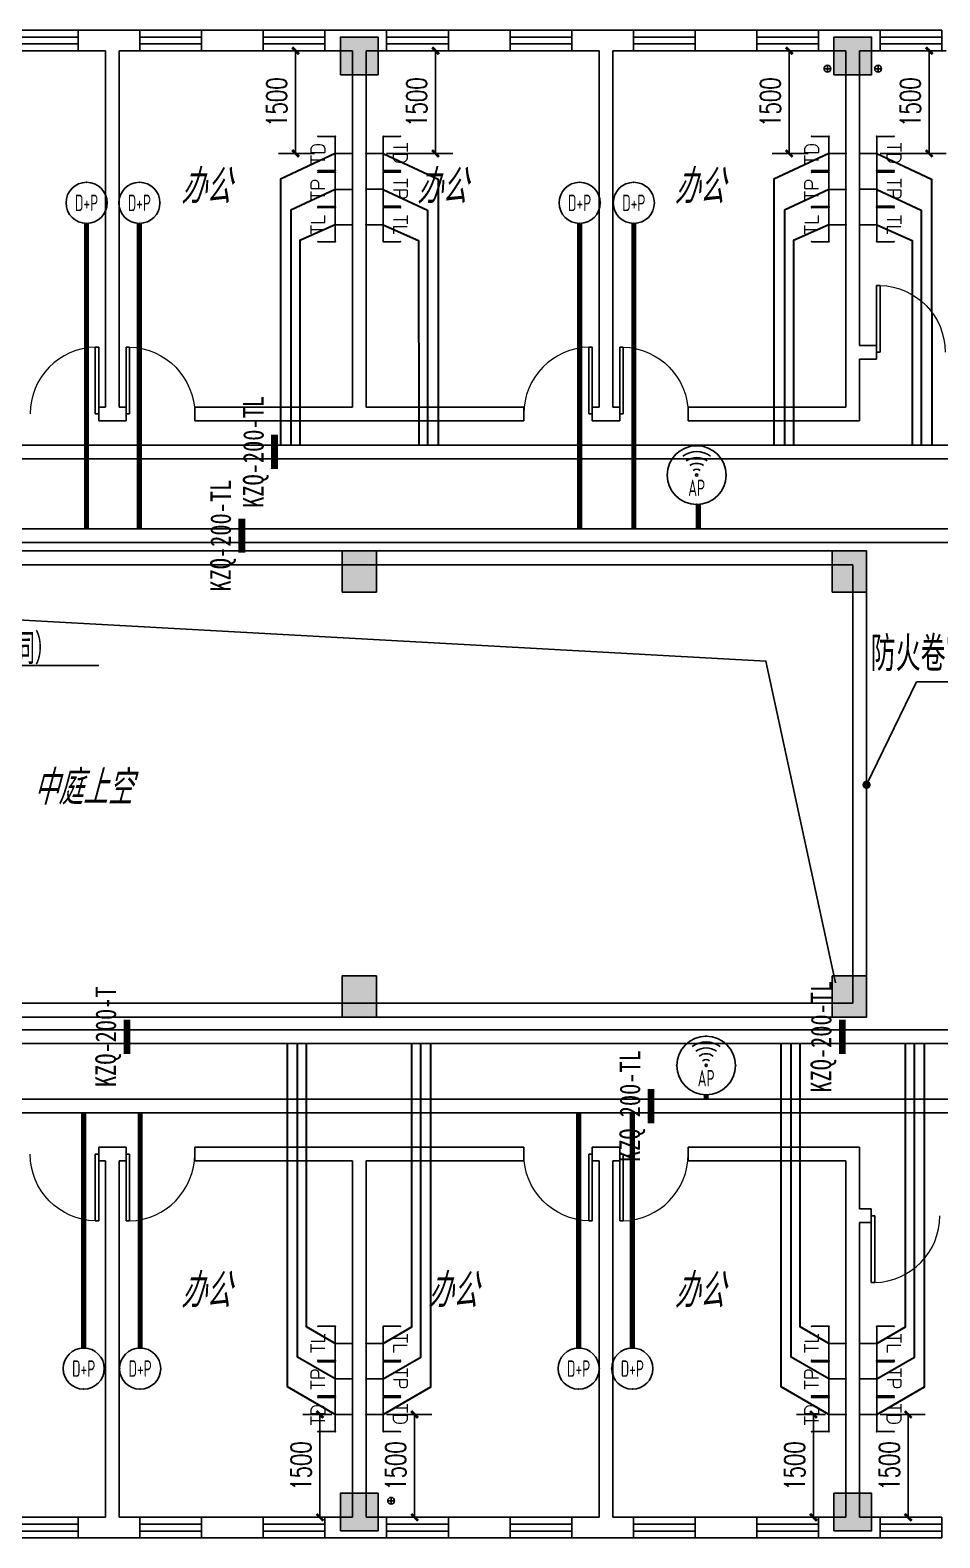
# Model space of a CAD drawing. Extents: x 1398449 to 2142961, y 256969 to 1032940.
# Drawn here: x 1602691 to 1615961, y 708669 to 730669 of the extents above; entities that cross this region are included whole.
import ezdxf
from ezdxf.enums import TextEntityAlignment as Align

# ---------------------------------------------------------------- set-up
doc = ezdxf.new("R2010")
doc.units = 0
doc.header["$LTSCALE"] = 1500
doc.header["$PDSIZE"] = 50
for name, color, linetype in [('1-建筑底图', 8, 'Continuous'), ('CABLETRAY_PDS', 6, 'Continuous'), ('EQUIP-通讯', 3, 'Continuous'), ('TEL_DIM', 3, 'Continuous'), ('WIRE-综合布线', 5, 'Continuous'), ('光纤点位', 3, 'Continuous'), ('内网桥架', 1, 'Continuous'), ('抗震支吊架', 2, 'Continuous'), ('排水', 153, 'Continuous'), ('电-标注', 1, 'Continuous'), ('红机电话', 3, 'Continuous'), ('蓝机电话', 3, 'Continuous')]:
    doc.layers.add(name, color=color, linetype=linetype)
doc.layers.add('内网线路', color=1, linetype='Continuous', lineweight=30)
doc.styles.add('_TCH_DIM', font='SIMPLEX', dxfattribs={"bigfont": 'GBCBIG'})
doc.styles.add('_TCH_DIM_T3', font='SIMPLEX', dxfattribs={"width": 0.705882, "bigfont": 'GBCBIG'})
doc.styles.add('_TEL_ATTDEF', font='GBENOR', dxfattribs={"width": 0.8, "height": 3, "bigfont": 'GBCBIG'})
doc.styles.add('_TEL_DIM', font='SIMPLEX', dxfattribs={"width": 0.8, "height": 3.5, "bigfont": 'HZTXT'})
doc.styles.add('JD', font='simplex.shx', dxfattribs={"width": 0.9, "bigfont": 'gbcbig.shx'})
doc.styles.add('kzcad', font='', dxfattribs={"width": 0.8})
doc.styles.get("Standard").update_dxf_attribs({"font": 'gbeitc.shx', "bigfont": 'gbcbig.shx'})
doc.styles.get('kzcad').set_extended_font_data('SimSun')
doc.linetypes.add('JIEDI', pattern='A,1.25,-0.25,0.25,-0.25,0.625,["/",Standard,S=0.6,R=0,X=0,Y=-0.3],0.625,-0.25,0.25,-0.25', length=4)
doc.dimstyles.new('_TCH_ARCH&&100', dxfattribs={"dimtxt": 297.5, "dimasz": 100, "dimexe": 250, "dimexo": 300, "dimgap": 126.25, "dimtad": 1, "dimdec": 0, "dimzin": 0, "dimdsep": 46, "dimtxsty": '_TCH_DIM_T3', "dimblk": 'ARCHTICK', "dimcen": 0.09, "dimclrt": 7, "dimazin": 2, "dimtfac": 1, "dimtdec": 0, "dimtix": 1, "dimtmove": 2, "dimatfit": 3, "dimfxl": 1, "dimtolj": 1, "dimtzin": 0, "dimarcsym": 0})

# ---------------------------------------------------------------- blocks, each defined once
blk = doc.blocks.new('ng')
at = {"layer": '排水'}
for p, q in [((345991, 781358), (346091, 781358)), ((346041, 781408), (346041, 781308))]:
    blk.add_line(p, q, dxfattribs=at)
blk.add_circle((346041, 781358), 50, dxfattribs=at)
blk = doc.blocks.new('雨水管222')
at = {"layer": '排水', "xscale": -1}
for p in [(891313, -458100), (884948, -478997)]:
    blk.add_blockref('ng', p, dxfattribs=at)
blk = doc.blocks.new('$TCHSYS$WIN2D')
for p, q in [((-0.5, 0.5), (0.5, 0.5)), ((-0.5, 0.5), (-0.5, -0.5)), ((0.5, 0.5), (0.5, -0.5)), ((0.5, 0.167), (-0.5, 0.167)), ((0.5, -0.167), (-0.5, -0.167)), ((-0.5, -0.5), (0.5, -0.5))]:
    blk.add_line(p, q)
blk = doc.blocks.new('$DorLib2D$00000001')
for p, q in [((0.45, 0.975), (0.5, 0.975)), ((0.45, 0), (0.45, 0.975)), ((0.5, 0), (0.5, 0.975)), ((0.5, 0), (0.45, 0))]:
    blk.add_line(p, q)
at = {"lineweight": 13}
blk.add_arc((0.475, 0), 0.975, 91.4693, 180, dxfattribs=at)
blk = doc.blocks.new('1-二层建筑底图')
at = {"layer": '1-建筑底图'}
h = blk.add_hatch(color=256, dxfattribs=at)
h.dxf.hatch_style = 1
h.paths.add_polyline_path([(1607216, 730019.3), (1607766, 730019.3), (1607766, 730569.3), (1607216, 730569.3)])
h = blk.add_hatch(color=256, dxfattribs=at)
h.dxf.hatch_style = 1
h.paths.add_polyline_path([(1614416, 730019.3), (1614966, 730019.3), (1614966, 730569.3), (1614416, 730569.3)])
h = blk.add_hatch(color=256, dxfattribs=at)
h.dxf.hatch_style = 1
h.paths.add_polyline_path([(1607241, 722469.3), (1607741, 722469.3), (1607741, 723069.3), (1607241, 723069.3)])
h = blk.add_hatch(color=256, dxfattribs=at)
h.dxf.hatch_style = 1
h.paths.add_polyline_path([(1614391, 722469.3), (1614891, 722469.3), (1614891, 723069.3), (1614391, 723069.3)])
h = blk.add_hatch(color=256, dxfattribs=at)
h.dxf.hatch_style = 1
h.paths.add_polyline_path([(1607241, 716269.3), (1607741, 716269.3), (1607741, 716869.3), (1607241, 716869.3)])
h = blk.add_hatch(color=256, dxfattribs=at)
h.dxf.hatch_style = 1
h.paths.add_polyline_path([(1614391, 716269.3), (1614891, 716269.3), (1614891, 716869.3), (1614391, 716869.3)])
h = blk.add_hatch(color=256, dxfattribs=at)
h.dxf.hatch_style = 1
h.paths.add_polyline_path([(1607216, 708769.3), (1607766, 708769.3), (1607766, 709319.3), (1607216, 709319.3)])
h = blk.add_hatch(color=256, dxfattribs=at)
h.dxf.hatch_style = 1
h.paths.add_polyline_path([(1614416, 708769.3), (1614966, 708769.3), (1614966, 709319.3), (1614416, 709319.3)])
for p, q in [((1603891, 730669.3), (1603391, 730669.3)), ((1603391, 730669.3), (1603391, 730369.3)), ((1604291, 730669.3), (1603891, 730669.3)), ((1604291, 730369.3), (1604291, 730669.3)), ((1606091, 730669.3), (1605191, 730669.3)), ((1605191, 730669.3), (1605191, 730369.3)), ((1606091, 730369.3), (1606091, 730669.3)), ((1607491, 730669.3), (1606991, 730669.3)), ((1606991, 730669.3), (1606991, 730369.3)), ((1607891, 730669.3), (1607491, 730669.3)), ((1607891, 730369.3), (1607891, 730669.3)), ((1609691, 730669.3), (1608791, 730669.3)), ((1608791, 730669.3), (1608791, 730369.3)), ((1609691, 730369.3), (1609691, 730669.3)), ((1611091, 730669.3), (1610591, 730669.3)), ((1610591, 730669.3), (1610591, 730369.3)), ((1611491, 730669.3), (1611091, 730669.3)), ((1611491, 730369.3), (1611491, 730669.3)), ((1613291, 730669.3), (1612391, 730669.3)), ((1612391, 730669.3), (1612391, 730369.3)), ((1613291, 730369.3), (1613291, 730669.3)), ((1614691, 730669.3), (1614191, 730669.3)), ((1614191, 730669.3), (1614191, 730369.3)), ((1615091, 730669.3), (1614691, 730669.3)), ((1615091, 730369.3), (1615091, 730669.3)), ((1603391, 730369.3), (1603791, 730369.3)), ((1603791, 725169.3), (1603791, 730369.3)), ((1603991, 725169.3), (1603991, 730369.3)), ((1603991, 730369.3), (1604291, 730369.3)), ((1605191, 730369.3), (1606091, 730369.3)), ((1606991, 730369.3), (1607391, 730369.3)), ((1607391, 725169.3), (1607391, 730369.3)), ((1607591, 725169.3), (1607591, 730369.3)), ((1607591, 730369.3), (1607891, 730369.3)), ((1608791, 730369.3), (1609691, 730369.3)), ((1610591, 730369.3), (1610991, 730369.3)), ((1610991, 725169.3), (1610991, 730369.3)), ((1611191, 730369.3), (1611491, 730369.3)), ((1611191, 725169.3), (1611191, 730369.3)), ((1612391, 730369.3), (1613291, 730369.3)), ((1614191, 730369.3), (1614591, 730369.3)), ((1614591, 725969.3), (1614591, 730369.3)), ((1614791, 730369.3), (1615091, 730369.3)), ((1614791, 726069.3), (1614791, 730369.3)), ((1615038.2, 726069.3), (1614791, 726069.3)), ((1615038.2, 725869.3), (1615038.2, 726069.3)), ((1614591, 725169.3), (1614591, 725969.3)), ((1614791, 724969.3), (1614791, 725869.3)), ((1614791, 725869.3), (1615038.2, 725869.3)), ((1603791, 725169.3), (1603691, 725169.3)), ((1603691, 725169.3), (1603691, 724969.3)), ((1604091, 725169.3), (1603991, 725169.3)), ((1604091, 724969.3), (1604091, 725169.3)), ((1607391, 725169.3), (1605091, 725169.3)), ((1605091, 725169.3), (1605091, 724969.3)), ((1609891, 725169.3), (1607591, 725169.3)), ((1609891, 724969.3), (1609891, 725169.3)), ((1610991, 725169.3), (1610891, 725169.3)), ((1610891, 725169.3), (1610891, 724969.3)), ((1611291, 725169.3), (1611191, 725169.3)), ((1611291, 724969.3), (1611291, 725169.3)), ((1614591, 725169.3), (1612291, 725169.3)), ((1612291, 725169.3), (1612291, 724969.3)), ((1603691, 724969.3), (1603891, 724969.3)), ((1603891, 724969.3), (1604091, 724969.3)), ((1605091, 724969.3), (1607491, 724969.3)), ((1607491, 724969.3), (1609891, 724969.3)), ((1610891, 724969.3), (1611091, 724969.3)), ((1611091, 724969.3), (1611291, 724969.3)), ((1612291, 724969.3), (1614791, 724969.3)), ((1614891.4, 719657.8), (1615620.8, 721159.6)), ((1615620.8, 721159.6), (1617771.5, 721159.6)), ((1603891, 714369.3), (1603691, 714369.3)), ((1603691, 714369.3), (1603691, 714169.3)), ((1604091, 714369.3), (1603891, 714369.3)), ((1604091, 714169.3), (1604091, 714369.3)), ((1607491, 714369.3), (1605091, 714369.3)), ((1605091, 714369.3), (1605091, 714169.3)), ((1609891, 714369.3), (1607491, 714369.3)), ((1609891, 714169.3), (1609891, 714369.3)), ((1611091, 714369.3), (1610891, 714369.3)), ((1610891, 714369.3), (1610891, 714169.3)), ((1611291, 714369.3), (1611091, 714369.3)), ((1611291, 714169.3), (1611291, 714369.3)), ((1614791, 714369.3), (1612291, 714369.3)), ((1612291, 714369.3), (1612291, 714169.3)), ((1614791, 714369.3), (1614791, 713469.3)), ((1603691, 714169.3), (1603791, 714169.3)), ((1603791, 714169.3), (1603791, 708969.3)), ((1603991, 714169.3), (1603991, 708969.3)), ((1603991, 714169.3), (1604091, 714169.3)), ((1605091, 714169.3), (1607391, 714169.3)), ((1607391, 714169.3), (1607391, 708969.3)), ((1607591, 714169.3), (1607591, 708969.3)), ((1607591, 714169.3), (1609891, 714169.3)), ((1610891, 714169.3), (1610991, 714169.3)), ((1610991, 714169.3), (1610991, 708969.3)), ((1611191, 714169.3), (1611291, 714169.3)), ((1611191, 714169.3), (1611191, 708969.3)), ((1612291, 714169.3), (1614591, 714169.3)), ((1614591, 714169.3), (1614591, 713369.3)), ((1614960.6, 713469.3), (1614791, 713469.3)), ((1614960.6, 713269.3), (1614960.6, 713469.3)), ((1614591, 713369.3), (1614591, 708969.3)), ((1614791, 713269.3), (1614960.6, 713269.3)), ((1614791, 713269.3), (1614791, 708969.3)), ((1603791, 708969.3), (1603391, 708969.3)), ((1603391, 708969.3), (1603391, 708669.3)), ((1604291, 708969.3), (1603991, 708969.3)), ((1604291, 708669.3), (1604291, 708969.3)), ((1606091, 708969.3), (1605191, 708969.3)), ((1605191, 708969.3), (1605191, 708669.3)), ((1606091, 708669.3), (1606091, 708969.3)), ((1607391, 708969.3), (1606991, 708969.3)), ((1606991, 708969.3), (1606991, 708669.3)), ((1607891, 708969.3), (1607591, 708969.3)), ((1607891, 708669.3), (1607891, 708969.3)), ((1609691, 708969.3), (1608791, 708969.3)), ((1608791, 708969.3), (1608791, 708669.3)), ((1609691, 708669.3), (1609691, 708969.3)), ((1610991, 708969.3), (1610591, 708969.3)), ((1610591, 708969.3), (1610591, 708669.3)), ((1611491, 708969.3), (1611191, 708969.3)), ((1611491, 708669.3), (1611491, 708969.3)), ((1613291, 708969.3), (1612391, 708969.3)), ((1612391, 708969.3), (1612391, 708669.3)), ((1613291, 708669.3), (1613291, 708969.3)), ((1614591, 708969.3), (1614191, 708969.3)), ((1614191, 708969.3), (1614191, 708669.3)), ((1615091, 708969.3), (1614791, 708969.3)), ((1615091, 708669.3), (1615091, 708969.3)), ((1603391, 708669.3), (1603891, 708669.3)), ((1603891, 708669.3), (1604291, 708669.3)), ((1605191, 708669.3), (1606091, 708669.3)), ((1606991, 708669.3), (1607491, 708669.3)), ((1607491, 708669.3), (1607891, 708669.3)), ((1608791, 708669.3), (1609691, 708669.3)), ((1610591, 708669.3), (1611091, 708669.3)), ((1611091, 708669.3), (1611491, 708669.3)), ((1612391, 708669.3), (1613291, 708669.3)), ((1614191, 708669.3), (1614691, 708669.3)), ((1614691, 708669.3), (1615091, 708669.3))]:
    blk.add_line(p, q, dxfattribs=at)
for points in [[(1607216, 730019.3), (1607766, 730019.3), (1607766, 730569.3), (1607216, 730569.3)], [(1614416, 730019.3), (1614966, 730019.3), (1614966, 730569.3), (1614416, 730569.3)], [(1607241, 722469.3), (1607741, 722469.3), (1607741, 723069.3), (1607241, 723069.3)], [(1614391, 722469.3), (1614891, 722469.3), (1614891, 723069.3), (1614391, 723069.3)], [(1614691, 722869.3), (1593041, 722869.3), (1593041, 716469.3), (1614691, 716469.3)], [(1607241, 716269.3), (1607741, 716269.3), (1607741, 716869.3), (1607241, 716869.3)], [(1614391, 716269.3), (1614891, 716269.3), (1614891, 716869.3), (1614391, 716869.3)], [(1607216, 708769.3), (1607766, 708769.3), (1607766, 709319.3), (1607216, 709319.3)], [(1614416, 708769.3), (1614966, 708769.3), (1614966, 709319.3), (1614416, 709319.3)]]:
    blk.add_lwpolyline(points, close=True, dxfattribs=at)
for points in [[(1614891, 723069.3), (1592841, 723069.3), (1592841, 716269.3), (1614891, 716269.3), (1614891, 723069.3)], [(1614441, 716769.3), (1613424.6, 721463.1), (1593341, 722569.3)]]:
    blk.add_lwpolyline(points, dxfattribs=at)
at = {"layer": '1-建筑底图', "const_width": 60}
blk.add_lwpolyline([(1614878.3, 719630.8, 1), (1614904.5, 719684.8, 1)], format="xyb", close=True, dxfattribs=at)
at = {"layer": '1-建筑底图', "rotation": 180}
for name, p, xscale, yscale, zscale in [('$TCHSYS$WIN2D', (1602941, 730519.3), 900, 300, 900), ('$TCHSYS$WIN2D', (1604741, 730519.3), 900, 300, 900), ('$TCHSYS$WIN2D', (1606541, 730519.3), 900, 300, 900), ('$TCHSYS$WIN2D', (1608341, 730519.3), 900, 300, 900), ('$TCHSYS$WIN2D', (1610141, 730519.3), 900, 300, 900), ('$TCHSYS$WIN2D', (1611941, 730519.3), 900, 300, 900), ('$TCHSYS$WIN2D', (1613741, 730519.3), 900, 300, 900), ('$TCHSYS$WIN2D', (1615541, 730519.3), 900, 300, 900), ('$DorLib2D$00000001', (1603191, 714269.3), -1000, 1000, -1000), ('$DorLib2D$00000001', (1604591, 714269.3), 1000, 1000, 1000), ('$DorLib2D$00000001', (1610391, 714269.3), -1000, 1000, -1000), ('$DorLib2D$00000001', (1611791, 714269.3), 1000, 1000, 1000), ('$DorLib2D$00000001', (1615460.6, 713369.3), 1000, 1000, 1000), ('$TCHSYS$WIN2D', (1602941, 708819.3), 900, 300, -900), ('$TCHSYS$WIN2D', (1604741, 708819.3), 900, 300, -900), ('$TCHSYS$WIN2D', (1606541, 708819.3), 900, 300, -900), ('$TCHSYS$WIN2D', (1608341, 708819.3), 900, 300, -900), ('$TCHSYS$WIN2D', (1610141, 708819.3), 900, 300, -900), ('$TCHSYS$WIN2D', (1611941, 708819.3), 900, 300, -900), ('$TCHSYS$WIN2D', (1613741, 708819.3), 900, 300, -900), ('$TCHSYS$WIN2D', (1615541, 708819.3), 900, 300, -900)]:
    blk.add_blockref(name, p, dxfattribs=dict(at, xscale=xscale, yscale=yscale, zscale=zscale))
at = {"layer": '1-建筑底图'}
for name, p in [('雨水管222', (1069049.3, 406849)), ('ng', (1269019.2, -51251.4))]:
    blk.add_blockref(name, p, dxfattribs=at)
at = {"layer": '1-建筑底图', "yscale": 1000}
for p, xscale, zscale in [((1615538.2, 725969.3), -1000, 1000), ((1603191, 725069.3), 1000, -1000), ((1604591, 725069.3), -1000, 1000), ((1610391, 725069.3), 1000, -1000), ((1611791, 725069.3), -1000, 1000)]:
    blk.add_blockref('$DorLib2D$00000001', p, dxfattribs=dict(at, xscale=xscale, zscale=zscale))
at = {"layer": '1-建筑底图'}
for s, p in [('办公', (1604888.8, 728138.1)), ('办公', (1608332, 728138.1)), ('办公', (1612088.8, 728138.1)), ('中庭上空', (1602734.6, 719368.5)), ('办公', (1604888.8, 712028.1)), ('办公', (1604888.8, 712028.1)), ('办公', (1604888.8, 712028.1)), ('办公', (1604888.8, 712028.1)), ('办公', (1608488.8, 712028.1)), ('办公', (1608488.8, 712028.1)), ('办公', (1612088.8, 712028.1)), ('办公', (1612088.8, 712028.1))]:
    blk.add_text(s, height=500, dxfattribs=at).set_placement(p)
at = {"layer": '1-建筑底图', "style": '_TCH_DIM'}
blk.add_text('防火卷帘（余同）', height=506.38, dxfattribs=at).set_placement((1614951.5, 721317.1))
blk = doc.blocks.new('$equip_U$00000091(win7-PC-hzk)')
for radius in [0.714, 0.0272]:
    blk.add_circle((0, 0), radius)
for radius in [0.571, 0.428, 0.285, 0.143]:
    blk.add_arc((0, 0), radius, 53.7049, 126.2951)
for p in [(0, 0.714), (-0.714, 0), (0.714, 0), (0, -0.714)]:
    blk.add_point(p)
at = {"color": 7, "style": '_TEL_DIM', "flags": 1}
for tag in ['A', 'REMARK']:
    blk.add_attdef(tag, text='', height=0.00002, dxfattribs=at).set_placement((0, 0), align=Align.MIDDLE_CENTER)
at = {"color": 7, "style": '_TEL_DIM', "width": 0.7}
blk.add_attdef('$TEXT$', text='', height=0.4, dxfattribs=at).set_placement((0, -0.31), align=Align.MIDDLE_CENTER)
blk = doc.blocks.new('$equip_U$00000080(win7-PC-hzk)')
blk.add_circle((0, 0.5), 0.5)
for p in [(0, 0.999), (-0.5, 0.5), (0.5, 0.5)]:
    blk.add_point(p)
at = {"color": 7, "style": '_TEL_DIM', "width": 0.7}
blk.add_attdef('$TEXT$', text='', height=0.4, dxfattribs=at).set_placement((0, 0.5), align=Align.MIDDLE_CENTER)
at = {"color": 7, "style": '_TEL_DIM', "flags": 1}
for tag in ['A', 'REMARK']:
    blk.add_attdef(tag, text='', height=0.00002, dxfattribs=at).set_placement((0, 0), align=Align.MIDDLE_CENTER)
blk = doc.blocks.new('$equip$00001867')
for p, q in [((-0.5, 0.499), (-0.5, 0.999)), ((0.5, 0.999), (0.5, 0.499)), ((0.5, 0.499), (-0.5, 0.499)), ((0, 0.5), (0, 0))]:
    blk.add_line(p, q)
for p in [(-0.5, 0.999), (0.5, 0.999), (-0.5, 0.499), (0.5, 0.499), (0, 0)]:
    blk.add_point(p)
at = {"color": 7, "style": '_TEL_DIM'}
blk.add_attdef('$TEXT$', text='', height=0.4, dxfattribs=at).set_placement((0, 0.999), align=Align.MIDDLE_CENTER)
at = {"color": 7, "style": '_TEL_DIM', "flags": 1}
blk.add_attdef('A', text='', height=0.00002, dxfattribs=at).set_placement((0, 0), align=Align.MIDDLE_CENTER)
blk = doc.blocks.new('$equip$00002670')
for p, q in [((-0.5, 0.499), (-0.5, 0.999)), ((0.5, 0.999), (0.5, 0.499)), ((0.5, 0.499), (-0.5, 0.499)), ((0, 0.5), (0, 0))]:
    blk.add_line(p, q)
for p in [(-0.5, 0.999), (0.5, 0.999), (-0.5, 0.499), (0.5, 0.499), (0, 0)]:
    blk.add_point(p)
at = {"color": 7, "style": '_TEL_DIM'}
blk.add_attdef('$TEXT$', text='', height=0.4, dxfattribs=at).set_placement((0, 0.999), align=Align.MIDDLE_CENTER)
at = {"color": 7, "style": '_TEL_DIM', "flags": 1}
blk.add_attdef('A', text='', height=0.000025, dxfattribs=at).set_placement((0, 0), align=Align.MIDDLE_CENTER)
blk = doc.blocks.new('_ArchTick')
at = {"color": 0, "linetype": 'ByBlock', "const_width": 0.4}
blk.add_lwpolyline([(-0.5, -0.5), (0.5, 0.5)], dxfattribs=at)
blk = doc.blocks.new('*D1210')
at = {"layer": 'Defpoints', "color": 0, "transparency": 16777216}
for p in [(1614791, 710469), (1615499, 710469), (1614791, 708969)]:
    blk.add_point(p, dxfattribs=at)
at = {"layer": 'TEL_DIM', "color": 0, "lineweight": -2, "transparency": 16777216}
for p, q in [((1615091, 710469), (1615749, 710469)), ((1615499, 708969), (1615499, 710469)), ((1615091, 708969), (1615749, 708969))]:
    blk.add_line(p, q, dxfattribs=at)
at = {"layer": 'TEL_DIM', "color": 0, "lineweight": -2, "transparency": 16777216, "xscale": 100, "yscale": 100, "zscale": 100}
for p, rotation in [((1615499, 710469), 90), ((1615499, 708969), 270)]:
    blk.add_blockref('_ArchTick', p, dxfattribs=dict(at, rotation=rotation))
at = {"layer": 'TEL_DIM', "color": 7, "transparency": 16777216, "insert": (1615224, 709719), "char_height": 297.5, "attachment_point": 5, "rotation": 90, "style": '_TCH_DIM_T3'}
blk.add_mtext('\\A1;1500', dxfattribs=at)
blk = doc.blocks.new('*D1211')
at = {"layer": 'Defpoints', "color": 0, "transparency": 16777216}
for p in [(1614118, 710469), (1614591, 710469), (1614591, 708969)]:
    blk.add_point(p, dxfattribs=at)
at = {"layer": 'TEL_DIM', "color": 0, "lineweight": -2, "transparency": 16777216}
for p, q in [((1614291, 710469), (1613868, 710469)), ((1614118, 708969), (1614118, 710469)), ((1614291, 708969), (1613868, 708969))]:
    blk.add_line(p, q, dxfattribs=at)
at = {"layer": 'TEL_DIM', "color": 0, "lineweight": -2, "transparency": 16777216, "xscale": 100, "yscale": 100, "zscale": 100}
for p, rotation in [((1614118, 710469), 90), ((1614118, 708969), 270)]:
    blk.add_blockref('_ArchTick', p, dxfattribs=dict(at, rotation=rotation))
at = {"layer": 'TEL_DIM', "color": 7, "transparency": 16777216, "insert": (1613843, 709719), "char_height": 297.5, "attachment_point": 5, "rotation": 90, "style": '_TCH_DIM_T3'}
blk.add_mtext('\\A1;1500', dxfattribs=at)
blk = doc.blocks.new('*D1212')
at = {"layer": 'Defpoints', "color": 0, "transparency": 16777216}
for p in [(1607591, 710469), (1608299, 710469), (1607591, 708969)]:
    blk.add_point(p, dxfattribs=at)
at = {"layer": 'TEL_DIM', "color": 0, "lineweight": -2, "transparency": 16777216}
for p, q in [((1607891, 710469), (1608549, 710469)), ((1608299, 708969), (1608299, 710469)), ((1607891, 708969), (1608549, 708969))]:
    blk.add_line(p, q, dxfattribs=at)
at = {"layer": 'TEL_DIM', "color": 0, "lineweight": -2, "transparency": 16777216, "xscale": 100, "yscale": 100, "zscale": 100}
for p, rotation in [((1608299, 710469), 90), ((1608299, 708969), 270)]:
    blk.add_blockref('_ArchTick', p, dxfattribs=dict(at, rotation=rotation))
at = {"layer": 'TEL_DIM', "color": 7, "transparency": 16777216, "insert": (1608024, 709719), "char_height": 297.5, "attachment_point": 5, "rotation": 90, "style": '_TCH_DIM_T3'}
blk.add_mtext('\\A1;1500', dxfattribs=at)
blk = doc.blocks.new('*D1213')
at = {"layer": 'Defpoints', "color": 0, "transparency": 16777216}
for p in [(1606918, 710469), (1607391, 710469), (1607391, 708969)]:
    blk.add_point(p, dxfattribs=at)
at = {"layer": 'TEL_DIM', "color": 0, "lineweight": -2, "transparency": 16777216}
for p, q in [((1607091, 710469), (1606668, 710469)), ((1606918, 708969), (1606918, 710469)), ((1607091, 708969), (1606668, 708969))]:
    blk.add_line(p, q, dxfattribs=at)
at = {"layer": 'TEL_DIM', "color": 0, "lineweight": -2, "transparency": 16777216, "xscale": 100, "yscale": 100, "zscale": 100}
for p, rotation in [((1606918, 710469), 90), ((1606918, 708969), 270)]:
    blk.add_blockref('_ArchTick', p, dxfattribs=dict(at, rotation=rotation))
at = {"layer": 'TEL_DIM', "color": 7, "transparency": 16777216, "insert": (1606643, 709719), "char_height": 297.5, "attachment_point": 5, "rotation": 90, "style": '_TCH_DIM_T3'}
blk.add_mtext('\\A1;1500', dxfattribs=at)
blk = doc.blocks.new('*D1225')
at = {"layer": 'Defpoints', "color": 0, "transparency": 16777216}
for p in [(1614791, 730369), (1615805, 730369), (1614791, 728869)]:
    blk.add_point(p, dxfattribs=at)
at = {"layer": 'TEL_DIM', "color": 0, "lineweight": -2, "transparency": 16777216}
for p, q in [((1615091, 730369), (1616055, 730369)), ((1615805, 728869), (1615805, 730369)), ((1615091, 728869), (1616055, 728869))]:
    blk.add_line(p, q, dxfattribs=at)
at = {"layer": 'TEL_DIM', "color": 0, "lineweight": -2, "transparency": 16777216, "xscale": 100, "yscale": 100, "zscale": 100}
for p, rotation in [((1615805, 730369), 90), ((1615805, 728869), 270)]:
    blk.add_blockref('_ArchTick', p, dxfattribs=dict(at, rotation=rotation))
at = {"layer": 'TEL_DIM', "color": 7, "transparency": 16777216, "insert": (1615530, 729619), "char_height": 297.5, "attachment_point": 5, "rotation": 90, "style": '_TCH_DIM_T3'}
blk.add_mtext('\\A1;1500', dxfattribs=at)
blk = doc.blocks.new('*D1226')
at = {"layer": 'Defpoints', "color": 0, "transparency": 16777216}
for p in [(1607591, 730369), (1608605, 730369), (1607591, 728869)]:
    blk.add_point(p, dxfattribs=at)
at = {"layer": 'TEL_DIM', "color": 0, "lineweight": -2, "transparency": 16777216}
for p, q in [((1607891, 730369), (1608855, 730369)), ((1608605, 728869), (1608605, 730369)), ((1607891, 728869), (1608855, 728869))]:
    blk.add_line(p, q, dxfattribs=at)
at = {"layer": 'TEL_DIM', "color": 0, "lineweight": -2, "transparency": 16777216, "xscale": 100, "yscale": 100, "zscale": 100}
for p, rotation in [((1608605, 730369), 90), ((1608605, 728869), 270)]:
    blk.add_blockref('_ArchTick', p, dxfattribs=dict(at, rotation=rotation))
at = {"layer": 'TEL_DIM', "color": 7, "transparency": 16777216, "insert": (1608330, 729619), "char_height": 297.5, "attachment_point": 5, "rotation": 90, "style": '_TCH_DIM_T3'}
blk.add_mtext('\\A1;1500', dxfattribs=at)
blk = doc.blocks.new('*D1231')
at = {"layer": 'Defpoints', "color": 0, "transparency": 16777216}
for p in [(1613763, 730369), (1614341, 730369), (1614341, 728869)]:
    blk.add_point(p, dxfattribs=at)
at = {"layer": 'TEL_DIM', "color": 0, "lineweight": -2, "transparency": 16777216}
for p, q in [((1614041, 730369), (1613513, 730369)), ((1613763, 728869), (1613763, 730369)), ((1614041, 728869), (1613513, 728869))]:
    blk.add_line(p, q, dxfattribs=at)
at = {"layer": 'TEL_DIM', "color": 0, "lineweight": -2, "transparency": 16777216, "xscale": 100, "yscale": 100, "zscale": 100}
for p, rotation in [((1613763, 730369), 90), ((1613763, 728869), 270)]:
    blk.add_blockref('_ArchTick', p, dxfattribs=dict(at, rotation=rotation))
at = {"layer": 'TEL_DIM', "color": 7, "transparency": 16777216, "insert": (1613488, 729619), "char_height": 297.5, "attachment_point": 5, "rotation": 90, "style": '_TCH_DIM_T3'}
blk.add_mtext('\\A1;1500', dxfattribs=at)
blk = doc.blocks.new('*D1232')
at = {"layer": 'Defpoints', "color": 0, "transparency": 16777216}
for p in [(1606563, 730369), (1607141, 730369), (1607141, 728869)]:
    blk.add_point(p, dxfattribs=at)
at = {"layer": 'TEL_DIM', "color": 0, "lineweight": -2, "transparency": 16777216}
for p, q in [((1606841, 730369), (1606313, 730369)), ((1606563, 728869), (1606563, 730369)), ((1606841, 728869), (1606313, 728869))]:
    blk.add_line(p, q, dxfattribs=at)
at = {"layer": 'TEL_DIM', "color": 0, "lineweight": -2, "transparency": 16777216, "xscale": 100, "yscale": 100, "zscale": 100}
for p, rotation in [((1606563, 730369), 90), ((1606563, 728869), 270)]:
    blk.add_blockref('_ArchTick', p, dxfattribs=dict(at, rotation=rotation))
at = {"layer": 'TEL_DIM', "color": 7, "transparency": 16777216, "insert": (1606288, 729619), "char_height": 297.5, "attachment_point": 5, "rotation": 90, "style": '_TCH_DIM_T3'}
blk.add_mtext('\\A1;1500', dxfattribs=at)

msp = doc.modelspace()

# ---------------------------------------------------------------- linework, layer by layer
at = {"layer": 'CABLETRAY_PDS'}
for p, q in [((1592941, 723392.6), (1641149.5, 723392.6)), ((1641149.5, 723192.6), (1592941, 723192.6)), ((1592941, 715069.3), (1623760.3, 715069.3)), ((1623760.3, 714869.3), (1592941, 714869.3))]:
    msp.add_line(p, q, dxfattribs=at)
at = {"layer": 'WIRE-综合布线', "linetype": 'Continuous', "const_width": 75}
for points in [[(1603514.1, 723392.6), (1603514.1, 727849.6)], [(1604284.4, 723392.6), (1604284.4, 727849.6)], [(1610706.3, 723392.6), (1610706.3, 727849.6)], [(1611497, 723392.6), (1611497, 727849.6)], [(1612436.8, 723392.6), (1612436.8, 723749.2)], [(1612551.7, 715069.3), (1612551.7, 715134.2)], [(1603472.1, 711439), (1603472.1, 714869.3)], [(1604295.5, 711439), (1604295.5, 714869.3)], [(1610692, 711439), (1610692, 714869.3)], [(1611475.6, 711439), (1611475.6, 714869.3)]]:
    msp.add_lwpolyline(points, dxfattribs=at)
at = {"layer": '内网桥架'}
for p, q in [((1593710.1, 724614.8), (1640797.9, 724614.8)), ((1640797.9, 724414.8), (1593710.1, 724414.8)), ((1591909.1, 716081), (1625572.1, 716081)), ((1625572.1, 715881), (1591909.1, 715881))]:
    msp.add_line(p, q, dxfattribs=at)
at = {"layer": '内网线路'}
for points in [[(1607141.5, 728869.3), (1606341.4, 728495.2), (1606341.4, 724614.8)], [(1607840.2, 728869.3), (1608640.5, 728495.6), (1608642.4, 724615.2)], [(1614341.5, 728869.3), (1613541.4, 728495.2), (1613541.4, 724614.8)], [(1615040.2, 728869.3), (1615840.5, 728495.6), (1615842.4, 724615.2)], [(1607141.5, 728345.6), (1606494.4, 728041.7), (1606494.4, 724614.8)], [(1607840.5, 728345.6), (1608487.7, 728042.1), (1608489.4, 724615.1)], [(1614341.5, 728345.6), (1613694.4, 728041.7), (1613694.4, 724614.8)], [(1615040.5, 728345.6), (1615687.7, 728042.1), (1615689.4, 724615.1)], [(1607141.5, 727831), (1606625.5, 727598.8), (1606625.5, 724614.8)], [(1607840.7, 727831), (1608356.9, 727599), (1608358.3, 724615)], [(1614341.5, 727831), (1613825.5, 727598.8), (1613825.5, 724614.8)], [(1615040.7, 727831), (1615556.9, 727599), (1615558.3, 724615)], [(1607141.5, 710469.3), (1606444.9, 710873.7), (1606444.9, 715881)], [(1607141.5, 710989.3), (1606592.6, 711303.6), (1606592.6, 715881)], [(1607141.5, 711507.6), (1606723.6, 711750.7), (1606723.6, 715881)], [(1607840.5, 711507.6), (1608258.4, 711750.7), (1608258.4, 715881)], [(1607840.5, 710989.3), (1608389.4, 711303.6), (1608389.4, 715881)], [(1607840.5, 710469.3), (1608537, 710873.7), (1608537, 715881)], [(1614341.5, 710469.3), (1613644.9, 710873.7), (1613644.9, 715881)], [(1614341.5, 710989.3), (1613792.6, 711303.6), (1613792.6, 715881)], [(1614341.5, 711507.6), (1613923.6, 711750.7), (1613923.6, 715881)], [(1615040.5, 711507.6), (1615458.4, 711750.7), (1615458.4, 715881)], [(1615040.5, 710989.3), (1615589.4, 711303.6), (1615589.4, 715881)], [(1615040.5, 710469.3), (1615737, 710873.7), (1615737, 715881)]]:
    msp.add_lwpolyline(points, dxfattribs=at)
at = {"layer": '抗震支吊架', "color": 5, "const_width": 100}
for points in [[(1606256.2, 724264.8), (1606256.2, 724764.8)], [(1604102.9, 715731), (1604102.9, 716231)], [(1614537.5, 715731), (1614537.5, 716231)]]:
    msp.add_lwpolyline(points, dxfattribs=at)
at = {"layer": '抗震支吊架', "color": 2, "const_width": 100}
for points in [[(1605778.4, 723042.6), (1605778.4, 723542.6)], [(1611748.2, 714719.3), (1611748.2, 715219.3)]]:
    msp.add_lwpolyline(points, dxfattribs=at)
at = {"layer": '电-标注'}
msp.add_lwpolyline([(1596348.7, 721396.4), (1603691.7, 721396.4)], dxfattribs=at)

# ---------------------------------------------------------------- block references
at = {"layer": '1-建筑底图', "linetype": 'JIEDI'}
msp.add_blockref('1-二层建筑底图', (0, 0), dxfattribs=at)
at = {"layer": 'EQUIP-通讯', "linetype": 'JIEDI'}
ref = msp.add_blockref('$equip_U$00000080(win7-PC-hzk)', (1603214.4, 728149.3), dxfattribs=dict(at, xscale=-600.0000000000002, yscale=600.0000000000002, zscale=600, rotation=270.0000000000001))
ref.add_attrib('$TEXT$', 'D+P', dxfattribs={"layer": '0', "color": 7, "height": 240, "style": '_TEL_ATTDEF', "width": 0.7}).set_placement((1603514.1, 728149.3), align=Align.MIDDLE_CENTER)
ref = msp.add_blockref('$equip_U$00000080(win7-PC-hzk)', (1603984.7, 728149.3), dxfattribs=dict(at, xscale=-600.0000000000002, yscale=600.0000000000002, zscale=600, rotation=270.0000000000001))
ref.add_attrib('$TEXT$', 'D+P', dxfattribs={"layer": '0', "color": 7, "height": 240, "style": '_TEL_ATTDEF', "width": 0.7}).set_placement((1604284.4, 728149.3), align=Align.MIDDLE_CENTER)
ref = msp.add_blockref('$equip_U$00000080(win7-PC-hzk)', (1610406.6, 728149.3), dxfattribs=dict(at, xscale=-600.0000000000002, yscale=600.0000000000002, zscale=600, rotation=270.0000000000001))
ref.add_attrib('$TEXT$', 'D+P', dxfattribs={"layer": '0', "color": 7, "height": 240, "style": '_TEL_ATTDEF', "width": 0.7}).set_placement((1610706.3, 728149.3), align=Align.MIDDLE_CENTER)
ref = msp.add_blockref('$equip_U$00000080(win7-PC-hzk)', (1611796.7, 728149.3), dxfattribs=dict(at, xscale=-600.0000000000005, yscale=600.0000000000005, zscale=600, rotation=90.00000000000007))
ref.add_attrib('$TEXT$', 'D+P', dxfattribs={"layer": '0', "color": 7, "height": 240, "style": '_TEL_ATTDEF', "width": 0.7}).set_placement((1611497, 728149.3), align=Align.MIDDLE_CENTER)
ref = msp.add_blockref('$equip_U$00000091(win7-PC-hzk)', (1612413.6, 724176.9), dxfattribs=dict(at, xscale=600, yscale=600, zscale=600))
ref.add_attrib('$TEXT$', 'AP', dxfattribs={"layer": '0', "color": 7, "height": 240, "style": '_TEL_ATTDEF', "width": 0.7}).set_placement((1612413.6, 723990.6), align=Align.MIDDLE_CENTER)
ref = msp.add_blockref('$equip_U$00000091(win7-PC-hzk)', (1612551.7, 715562.5), dxfattribs=dict(at, xscale=600, yscale=600, zscale=600))
ref.add_attrib('$TEXT$', 'AP', dxfattribs={"layer": '0', "color": 7, "height": 240, "style": '_TEL_ATTDEF', "width": 0.7}).set_placement((1612551.7, 715376.3), align=Align.MIDDLE_CENTER)
ref = msp.add_blockref('$equip_U$00000080(win7-PC-hzk)', (1603172.4, 711139.3), dxfattribs=dict(at, xscale=-600.0000000000005, yscale=600.0000000000005, zscale=600, rotation=269.9999999999998))
ref.add_attrib('$TEXT$', 'D+P', dxfattribs={"layer": '0', "color": 7, "height": 240, "style": '_TEL_ATTDEF', "width": 0.7}).set_placement((1603472.1, 711139.3), align=Align.MIDDLE_CENTER)
ref = msp.add_blockref('$equip_U$00000080(win7-PC-hzk)', (1604595.2, 711139.3), dxfattribs=dict(at, xscale=-600, yscale=600, zscale=600, rotation=90.00000000000031))
ref.add_attrib('$TEXT$', 'D+P', dxfattribs={"layer": '0', "color": 7, "height": 240, "style": '_TEL_ATTDEF', "width": 0.7}).set_placement((1604295.5, 711139.3), align=Align.MIDDLE_CENTER)
ref = msp.add_blockref('$equip_U$00000080(win7-PC-hzk)', (1610392.3, 711139.3), dxfattribs=dict(at, xscale=-600.0000000000002, yscale=600.0000000000002, zscale=600, rotation=270.0000000000001))
ref.add_attrib('$TEXT$', 'D+P', dxfattribs={"layer": '0', "color": 7, "height": 240, "style": '_TEL_ATTDEF', "width": 0.7}).set_placement((1610692, 711139.3), align=Align.MIDDLE_CENTER)
ref = msp.add_blockref('$equip_U$00000080(win7-PC-hzk)', (1611775.3, 711139.3), dxfattribs=dict(at, xscale=-600.0000000000005, yscale=600.0000000000005, zscale=600, rotation=90.00000000000007))
ref.add_attrib('$TEXT$', 'D+P', dxfattribs={"layer": '0', "color": 7, "height": 240, "style": '_TEL_ATTDEF', "width": 0.7}).set_placement((1611475.6, 711139.3), align=Align.MIDDLE_CENTER)
at = {"layer": '光纤点位', "xscale": 500, "yscale": 500, "zscale": 500}
for p, rotation in [((1607391, 728869.3), 90), ((1607591, 728869.3), 270), ((1614591, 728869.3), 90), ((1614791, 728869.3), 270), ((1607391, 710469.3), 90), ((1607591, 710469.3), 270), ((1614591, 710469.3), 90), ((1614791, 710469.3), 270)]:
    msp.add_blockref('$equip$00002670', p, dxfattribs=dict(at, rotation=rotation)).add_auto_attribs({'$TEXT$': 'TD'})
at = {"layer": '红机电话', "xscale": 500, "yscale": 500, "zscale": 500}
for p, rotation in [((1607391, 728345.6), 90), ((1607591, 728349.3), 270), ((1614591, 728345.6), 90), ((1614791, 728349.3), 270), ((1607391, 710989.3), 90), ((1607591, 710989.3), 270), ((1614591, 710989.3), 90), ((1614791, 710989.3), 270)]:
    msp.add_blockref('$equip$00001867', p, dxfattribs=dict(at, rotation=rotation)).add_auto_attribs({'$TEXT$': 'TP'})
at = {"layer": '蓝机电话', "xscale": 500, "yscale": 500, "zscale": 500}
for p, rotation in [((1607391, 727831), 90), ((1607591, 727831), 270), ((1614591, 727831), 90), ((1614791, 727831), 270), ((1607391, 711507.6), 90), ((1607591, 711507.6), 270), ((1614591, 711507.6), 90), ((1614791, 711507.6), 270)]:
    msp.add_blockref('$equip$00001867', p, dxfattribs=dict(at, rotation=rotation)).add_auto_attribs({'$TEXT$': 'TL'})

# ---------------------------------------------------------------- texts
at = {"layer": '抗震支吊架', "color": 5, "style": 'kzcad', "width": 0.8}
for s, p in [('KZQ-200-TL', (1606096.2, 724514.8)), ('KZQ-200-TL', (1614377.5, 715981)), ('KZQ-200-T', (1603942.9, 715981))]:
    msp.add_text(s, height=300, rotation=89.88539, dxfattribs=at).set_placement(p, align=Align.CENTER)
at = {"layer": '抗震支吊架', "color": 2, "style": 'kzcad', "width": 0.8}
for p in [(1605618.4, 723292.6), (1611588.2, 714969.3)]:
    msp.add_text('KZQ-200-TL', height=300, rotation=89.88539, dxfattribs=at).set_placement(p, align=Align.CENTER)
at = {"layer": '电-标注', "style": 'JD', "width": 0.9}
msp.add_text('弱电线槽:MR-200X100（余层同）', height=450, rotation=0.10914, dxfattribs=at).set_placement((1596591.1, 721407.2))

# ---------------------------------------------------------------- dimensions: what is measured, and where the dimension line sits
at = {"layer": 'TEL_DIM'}
for p1, p2, distance, picture, middle in [((1607141.5, 728869.3), (1607141.5, 730369.3), 578.5, '*D1232', (1606288, 729619.3)), ((1607591, 728869.3), (1607591, 730369.3), -1014, '*D1226', (1608329.9, 729619.3)), ((1614341.5, 728869.3), (1614341.5, 730369.3), 578.5, '*D1231', (1613488, 729619.3)), ((1614791, 728869.3), (1614791, 730369.3), -1014, '*D1225', (1615529.9, 729619.3)), ((1607391, 708969.3), (1607391, 710469.3), 473.5, '*D1213', (1606642.5, 709719.3)), ((1607591, 708969.3), (1607591, 710469.3), -708, '*D1212', (1608024, 709719.3)), ((1614591, 708969.3), (1614591, 710469.3), 473.5, '*D1211', (1613842.5, 709719.3)), ((1614791, 708969.3), (1614791, 710469.3), -708, '*D1210', (1615224, 709719.3))]:
    dim = msp.add_aligned_dim(p1=p1, p2=p2, distance=distance, dimstyle='_TCH_ARCH&&100', dxfattribs=at)
    dim.commit()
    dim.dimension.update_dxf_attribs({"geometry": picture, "text_midpoint": middle})

doc.saveas('drawing.dxf')
